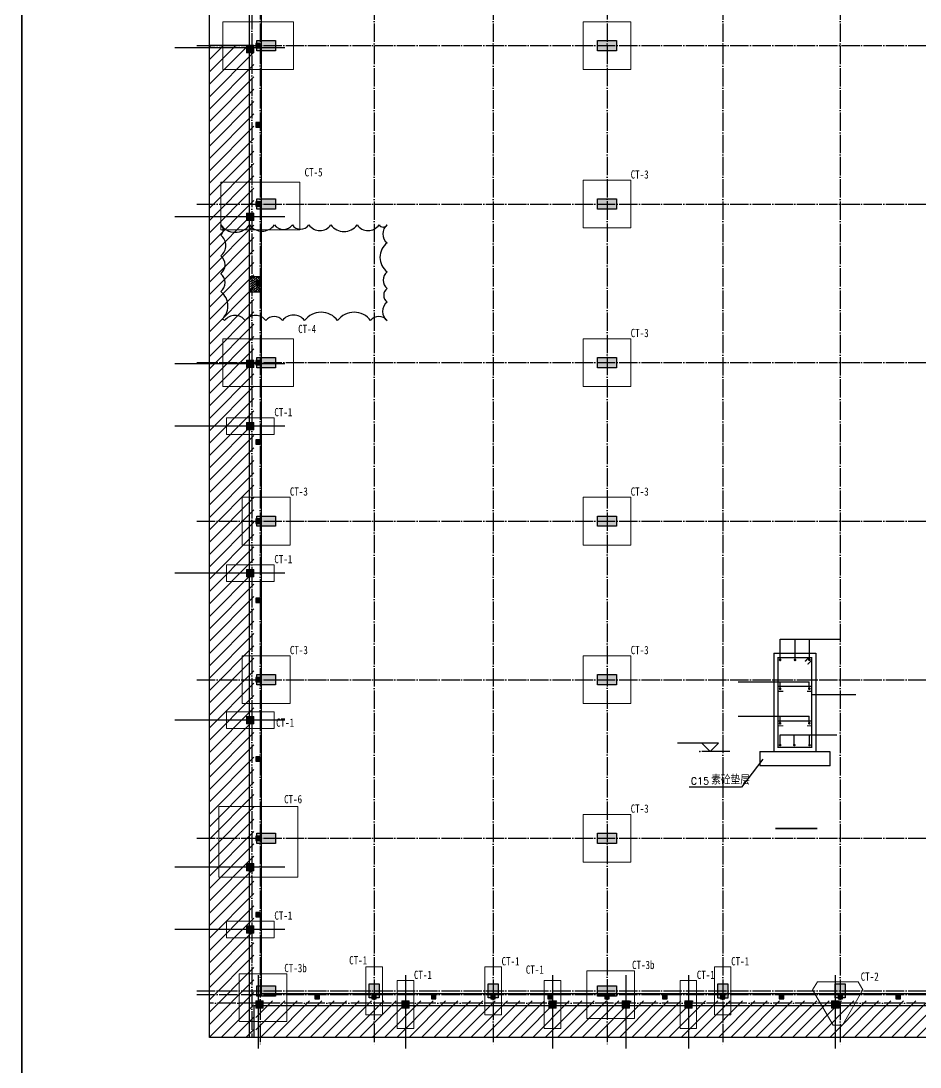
# Model space of a CAD drawing. Extents: x 447413 to 2975780, y -1432727 to 1301644.
# Drawn here: x 2618655 to 2667606, y 492050 to 548999 of the extents above; entities that cross this region are included whole.
import ezdxf
from ezdxf.enums import TextEntityAlignment as Align

# ---------------------------------------------------------------- set-up
doc = ezdxf.new("R2010")
doc.units = 0
doc.header["$LTSCALE"] = 1000
doc.header["$MEASUREMENT"] = 0
doc.linetypes.add('DOTE', pattern=[2.42, 2, -0.2, 0.02, -0.2])
for name, color, linetype in [('__0', 7, 'Continuous'), ('AXIS', 3, 'Continuous'), ('DIM_SYMB', 3, 'Continuous'), ('DOTE', 1, 'Continuous'), ('GZ-框', 21, 'Continuous'), ('GZ-阴影', 11, 'Continuous'), ('PUB_DIM', 3, 'Continuous'), ('PUB_HATCH', 8, 'Continuous'), ('PUB_TEXT', 7, 'Continuous'), ('S_BEAM', 4, 'Continuous'), ('SBAR', 1, 'Continuous'), ('中文', 253, 'Continuous'), ('图框', 253, 'Continuous'), ('打印线', 7, 'Continuous'), ('承台', 211, 'Continuous'), ('支座钢筋标注', 253, 'Continuous'), ('文字', 3, 'Continuous'), ('短柱', 106, 'Continuous')]:
    doc.layers.add(name, color=color, linetype=linetype)
for name, color, linetype, lineweight in [('BASE_PLAT', 7, 'Continuous', 0), ('柱', 51, 'Continuous', 18), ('柱涂实', 52, 'Continuous', 18)]:
    doc.layers.add(name, color=color, linetype=linetype, lineweight=lineweight)
doc.layers.add('审图意见修改', color=5, linetype='Continuous', plot=False)
doc.styles.add('HZTXT', font='romans.shx', dxfattribs={"bigfont": 'hztxt.shx'})
doc.styles.add('宋体', font='', dxfattribs={"height": 35})
doc.styles.get('宋体').set_extended_font_data('SimSun')

# ---------------------------------------------------------------- blocks, each defined once
blk = doc.blocks.new('r2432424')
at = {"layer": '柱涂实'}
for points in [[(2174451, 607769), (2174451, 608169), (2174051, 608169), (2174051, 607769)], [(2174451, 598649), (2174451, 599049), (2174051, 599049), (2174051, 598649)], [(2174451, 590649), (2174451, 591049), (2174051, 591049), (2174051, 590649)], [(2174451, 587249), (2174451, 587649), (2174051, 587649), (2174051, 587249)], [(2174451, 579249), (2174451, 579649), (2174051, 579649), (2174051, 579249)], [(2174451, 571249), (2174451, 571649), (2174051, 571649), (2174051, 571249)], [(2174451, 563249), (2174451, 563649), (2174051, 563649), (2174051, 563249)], [(2174451, 559849), (2174451, 560249), (2174051, 560249), (2174051, 559849)]]:
    blk.add_hatch(color=256, dxfattribs=at).paths.add_polyline_path(points)
at = {"layer": '柱', "color": 3}
for points in [[(2174451, 607769), (2174451, 608169), (2174051, 608169), (2174051, 607769)], [(2174451, 598649), (2174451, 599049), (2174051, 599049), (2174051, 598649)], [(2174451, 590649), (2174451, 591049), (2174051, 591049), (2174051, 590649)], [(2174451, 587249), (2174451, 587649), (2174051, 587649), (2174051, 587249)], [(2174451, 579249), (2174451, 579649), (2174051, 579649), (2174051, 579249)], [(2174451, 571249), (2174451, 571649), (2174051, 571649), (2174051, 571249)], [(2174451, 563249), (2174451, 563649), (2174051, 563649), (2174051, 563249)], [(2174451, 559849), (2174451, 560249), (2174051, 560249), (2174051, 559849)]]:
    blk.add_lwpolyline(points, close=True, dxfattribs=at)
at = {"layer": '柱涂实', "linetype": 'Continuous'}
for points in [[(2174451, 607769), (2174451, 608169), (2174051, 608169), (2174051, 607769)], [(2174451, 598649), (2174451, 599049), (2174051, 599049), (2174051, 598649)], [(2174451, 590649), (2174451, 591049), (2174051, 591049), (2174051, 590649)], [(2174451, 587249), (2174451, 587649), (2174051, 587649), (2174051, 587249)], [(2174451, 579249), (2174451, 579649), (2174051, 579649), (2174051, 579249)], [(2174451, 571249), (2174451, 571649), (2174051, 571649), (2174051, 571249)], [(2174451, 563249), (2174451, 563649), (2174051, 563649), (2174051, 563249)], [(2174451, 559849), (2174451, 560249), (2174051, 560249), (2174051, 559849)]]:
    blk.add_lwpolyline(points, close=True, dxfattribs=at)
blk = doc.blocks.new('s44444w222')
at = {"layer": '柱涂实'}
for points in [[(2147545, 444865), (2147945, 444865), (2147945, 445265), (2147545, 445265)], [(2155545, 444865), (2155945, 444865), (2155945, 445265), (2155545, 445265)], [(2158945, 444865), (2159345, 444865), (2159345, 445265), (2158945, 445265)], [(2162945, 444865), (2163345, 444865), (2163345, 445265), (2162945, 445265)], [(2170945, 444865), (2171345, 444865), (2171345, 445265), (2170945, 445265)], [(2179295, 444865), (2179295, 445265), (2178895, 445265), (2178895, 444865)]]:
    blk.add_hatch(color=256, dxfattribs=at).paths.add_polyline_path(points)
at = {"layer": '柱', "color": 3}
for points in [[(2147545, 444865), (2147945, 444865), (2147945, 445265), (2147545, 445265)], [(2155545, 444865), (2155945, 444865), (2155945, 445265), (2155545, 445265)], [(2158945, 444865), (2159345, 444865), (2159345, 445265), (2158945, 445265)], [(2162945, 444865), (2163345, 444865), (2163345, 445265), (2162945, 445265)], [(2170945, 444865), (2171345, 444865), (2171345, 445265), (2170945, 445265)], [(2179295, 444865), (2179295, 445265), (2178895, 445265), (2178895, 444865)]]:
    blk.add_lwpolyline(points, close=True, dxfattribs=at)
at = {"layer": '柱涂实', "linetype": 'Continuous'}
for points in [[(2147545, 444865), (2147945, 444865), (2147945, 445265), (2147545, 445265)], [(2155545, 444865), (2155945, 444865), (2155945, 445265), (2155545, 445265)], [(2158945, 444865), (2159345, 444865), (2159345, 445265), (2158945, 445265)], [(2162945, 444865), (2163345, 444865), (2163345, 445265), (2162945, 445265)], [(2170945, 444865), (2171345, 444865), (2171345, 445265), (2170945, 445265)], [(2179295, 444865), (2179295, 445265), (2178895, 445265), (2178895, 444865)]]:
    blk.add_lwpolyline(points, close=True, dxfattribs=at)
blk = doc.blocks.new('A$C6B0021A6')
at = {"layer": '图框', "color": 153, "const_width": 58, "elevation": -84000}
blk.add_lwpolyline([(111420, 1020), (2520, 1020), (2520, 83120), (111420, 83120)], close=True, dxfattribs=at)
blk = doc.blocks.new('A$C6AEB4FC0')
at = {"layer": 'AXIS'}
for p, q in [((0, 64600), (6000, 64600)), ((0, 55400), (6000, 55400)), ((0, 47400), (6000, 47400)), ((0, 44000), (6000, 44000)), ((0, 36000), (6000, 36000)), ((0, 28000), (6000, 28000)), ((0, 20000), (6000, 20000)), ((0, 16600), (6000, 16600))]:
    blk.add_line(p, q, dxfattribs=at)
blk = doc.blocks.new('2444242424')
at = {"layer": 'AXIS'}
for p, q in [((1938873, 456963), (1938873, 452963)), ((1946873, 456963), (1946873, 452963)), ((1950273, 456963), (1950273, 452963)), ((1954273, 456963), (1954273, 452963)), ((1962273, 456963), (1962273, 452963)), ((1970303, 456963), (1970303, 452963))]:
    blk.add_line(p, q, dxfattribs=at)
blk = doc.blocks.new('A$C0120759A')
at = {"layer": 'PUB_DIM'}
for p, q in [((1485, 3183), (0, 3183)), ((1180, 2878), (875, 3183)), ((1180, 2878), (1485, 3183)), ((1892, 2878), (875, 2878)), ((3091, 2608), (2316, 1586)), ((2316, 1586), (426, 1586))]:
    blk.add_line(p, q, dxfattribs=at)
at = {"layer": 'PUB_DIM', "const_width": 70}
blk.add_lwpolyline([(3551, 89), (5067, 89)], dxfattribs=at)
at = {"layer": 'SBAR', "const_width": 45.8}
blk.add_lwpolyline([(3646, 3031), (3646, 6292), (4866, 6292), (4866, 3031)], close=True, dxfattribs=at)
for points in [[(3697, 6206, 1), (3747, 6206, 1)], [(4238, 6206, 1), (4288, 6206, 1)], [(4756, 6213, 1), (4807, 6213, 1)], [(3697, 5155, 1), (3747, 5155, 1)], [(4756, 5161, 1), (4807, 5161, 1)], [(3697, 3903, 1), (3747, 3903, 1)], [(4756, 3909, 1), (4807, 3909, 1)], [(3697, 3115, 1), (3747, 3115, 1)], [(4211, 3115, 1), (4262, 3115, 1)], [(4763, 3115, 1), (4814, 3115, 1)]]:
    blk.add_lwpolyline(points, format="xyb", close=True, dxfattribs=at)
for points in [[(4764, 6292), (4628, 6151)], [(4866, 6187), (4722, 6044)], [(3646, 5244), (4866, 5244)], [(3646, 5066), (3835, 5066)], [(4696, 5066), (4866, 5066)], [(3646, 3992), (4866, 3992)], [(3646, 3814), (3835, 3814)], [(4696, 3814), (4866, 3814)]]:
    blk.add_lwpolyline(points, dxfattribs=at)
at = {"layer": '中文'}
for p, q in [((3722, 5155), (3722, 5414)), ((4781, 5161), (4781, 5414)), ((3722, 3903), (3722, 4162)), ((4781, 3909), (4781, 4162))]:
    blk.add_line(p, q, dxfattribs=at)
at = {"layer": '打印线', "color": 0, "linetype": 'ByBlock'}
for p in [(802, 2878), (802, 2878), (5527, 2370)]:
    blk.add_point(p, dxfattribs=at)
at = {"layer": '承台'}
for p, q in [((3493, 6445), (3493, 2878)), ((3493, 6445), (5018, 6445)), ((5018, 6445), (5018, 2878)), ((2985, 2878), (5527, 2878)), ((2985, 2878), (2985, 2370)), ((5527, 2878), (5527, 2370)), ((2985, 2370), (5527, 2370))]:
    blk.add_line(p, q, dxfattribs=at)
at = {"layer": '支座钢筋标注'}
for p, q in [((3725, 6956), (5896, 6956)), ((3725, 6181), (3725, 6956)), ((4262, 6181), (4262, 6956)), ((4786, 6181), (4786, 6956)), ((2201, 5414), (4781, 5414)), ((4866, 4945), (6471, 4945)), ((2201, 4162), (4781, 4162)), ((3725, 3090), (3725, 3483)), ((3725, 3483), (5783, 3483)), ((4236, 3090), (4236, 3483)), ((4786, 3090), (4786, 3483))]:
    blk.add_line(p, q, dxfattribs=at)
at = {"layer": 'PUB_TEXT', "style": 'HZTXT'}
for s, height, p in [('C15', 254.2, (481, 1687)), ('素砼垫层', 305, (1222, 1687))]:
    blk.add_text(s, height=height, dxfattribs=at).set_placement(p)

msp = doc.modelspace()

# ---------------------------------------------------------------- hatches: boundary and pattern name
h = msp.add_hatch()
h.set_pattern_fill('AR-HBONE', color=4, scale=150)
h.set_pattern_definition([(45, (753660.95, -37889.15), (8e-15, 129.315688), [274.32, -91.44]), (135, (753725.61, -37824.5), (8e-15, 129.315688), [274.32, -91.44])])
h.paths.add_polyline_path([(2631732.4, 535058.9), (2631082.4, 535058.9), (2631082.4, 534258.9), (2631732.4, 534258.9)])
at = {"layer": 'GZ-阴影'}
for points in [[(2631682.4, 547778), (2631442.4, 547778), (2631442.4, 547538), (2631682.4, 547538)], [(2631682.4, 543463.2), (2631442.4, 543463.2), (2631442.4, 543223.2), (2631682.4, 543223.2)], [(2631682.4, 539148.4), (2631442.4, 539148.4), (2631442.4, 538908.4), (2631682.4, 538908.4)], [(2631682.4, 534833.4), (2631442.4, 534833.4), (2631442.4, 534593.4), (2631682.4, 534593.4)], [(2631682.4, 530518.4), (2631442.4, 530518.4), (2631442.4, 530278.4), (2631682.4, 530278.4)], [(2631682.4, 526203.4), (2631442.4, 526203.4), (2631442.4, 525963.4), (2631682.4, 525963.4)], [(2631682.4, 521888.4), (2631442.4, 521888.4), (2631442.4, 521648.4), (2631682.4, 521648.4)], [(2631682.4, 517573.4), (2631442.4, 517573.4), (2631442.4, 517333.4), (2631682.4, 517333.4)], [(2631682.4, 513258.4), (2631442.4, 513258.4), (2631442.4, 513018.4), (2631682.4, 513018.4)], [(2631682.4, 508943.4), (2631442.4, 508943.4), (2631442.4, 508703.4), (2631682.4, 508703.4)], [(2631682.4, 504628.4), (2631442.4, 504628.4), (2631442.4, 504388.4), (2631682.4, 504388.4)], [(2631682.4, 500473.4), (2631442.4, 500473.4), (2631442.4, 500233.4), (2631682.4, 500233.4)], [(2634902.3, 495998.4), (2634662.3, 495998.4), (2634662.3, 495758.4), (2634902.3, 495758.4)], [(2638002.1, 495998.4), (2637762.1, 495998.4), (2637762.1, 495758.4), (2638002.1, 495758.4)], [(2641242.1, 495998.4), (2641002.1, 495998.4), (2641002.1, 495758.4), (2641242.1, 495758.4)], [(2644482.1, 495998.4), (2644242.1, 495998.4), (2644242.1, 495758.4), (2644482.1, 495758.4)], [(2647582.3, 495998.4), (2647342.3, 495998.4), (2647342.3, 495758.4), (2647582.3, 495758.4)], [(2650682.4, 495998.4), (2650442.4, 495998.4), (2650442.4, 495758.4), (2650682.4, 495758.4)], [(2653832.3, 495998.4), (2653592.3, 495998.4), (2653592.3, 495758.4), (2653832.3, 495758.4)], [(2656982.1, 495998.4), (2656742.1, 495998.4), (2656742.1, 495758.4), (2656982.1, 495758.4)], [(2660182.1, 495998.4), (2659942.1, 495998.4), (2659942.1, 495758.4), (2660182.1, 495758.4)], [(2663382.1, 495998.4), (2663142.1, 495998.4), (2663142.1, 495758.4), (2663382.1, 495758.4)], [(2666532.3, 495998.4), (2666292.3, 495998.4), (2666292.3, 495758.4), (2666532.3, 495758.4)]]:
    msp.add_hatch(color=256, dxfattribs=at).paths.add_polyline_path(points)
at = {"layer": 'PUB_HATCH'}
h = msp.add_hatch(dxfattribs=at)
h.set_pattern_fill('ANSI31', color=256, scale=300, style=0)
h.set_pattern_definition([(45, (2699003.55, 562431.27), (-336.7596, 336.7596), [])])
h.paths.add_polyline_path([(2631342.4, 547658), (2628912.5, 547658), (2628912.5, 493653.4), (2631342.4, 493653.4)])
h = msp.add_hatch(dxfattribs=at)
h.set_pattern_fill('ANSI31', color=256, scale=300, style=0)
h.set_pattern_definition([(45, (2395372.1, 562431.27), (-336.7596, 336.7596), [])])
h.paths.add_polyline_path([(2631442.4, 495648.4), (2727462.1, 495648.4), (2727462.1, 493680), (2631442.4, 493680)])
at = {"layer": '柱涂实'}
for points in [[(2632517.4, 547378), (2631497.4, 547378), (2631497.4, 547938), (2632517.4, 547938)], [(2651072.4, 547378), (2650052.4, 547378), (2650052.4, 547938), (2651072.4, 547938)], [(2632517.4, 538748.4), (2631497.4, 538748.4), (2631497.4, 539308.4), (2632517.4, 539308.4)], [(2651072.4, 538748.4), (2650052.4, 538748.4), (2650052.4, 539308.4), (2651072.4, 539308.4)], [(2632517.4, 530118.4), (2631497.4, 530118.4), (2631497.4, 530678.4), (2632517.4, 530678.4)], [(2651072.4, 530118.4), (2650052.4, 530118.4), (2650052.4, 530678.4), (2651072.4, 530678.4)], [(2632517.4, 521488.4), (2631497.4, 521488.4), (2631497.4, 522048.4), (2632517.4, 522048.4)], [(2651072.4, 521488.4), (2650052.4, 521488.4), (2650052.4, 522048.4), (2651072.4, 522048.4)], [(2632517.4, 512858.4), (2631497.4, 512858.4), (2631497.4, 513418.4), (2632517.4, 513418.4)], [(2651072.4, 512858.4), (2650052.4, 512858.4), (2650052.4, 513418.4), (2651072.4, 513418.4)], [(2632517.4, 504228.4), (2631497.4, 504228.4), (2631497.4, 504788.4), (2632517.4, 504788.4)], [(2651072.4, 504228.4), (2650052.4, 504228.4), (2650052.4, 504788.4), (2651072.4, 504788.4)], [(2632517.4, 495918.4), (2631497.4, 495918.4), (2631497.4, 496478.4), (2632517.4, 496478.4)], [(2638157.1, 495813.4), (2637607.1, 495813.4), (2637607.1, 496583.4), (2638157.1, 496583.4)], [(2644637.1, 495813.4), (2644087.1, 495813.4), (2644087.1, 496583.4), (2644637.1, 496583.4)], [(2651072.4, 495918.4), (2650052.4, 495918.4), (2650052.4, 496478.4), (2651072.4, 496478.4)], [(2657137.1, 495807.2), (2656587.1, 495807.2), (2656587.1, 496577.2), (2657137.1, 496577.2)], [(2663537.1, 495813.4), (2662987.1, 495813.4), (2662987.1, 496583.4), (2663537.1, 496583.4)]]:
    msp.add_hatch(color=256, dxfattribs=at).paths.add_polyline_path(points)

# ---------------------------------------------------------------- linework, layer by layer
at = {"color": 4, "elevation": 252000}
msp.add_lwpolyline([(2631732.4, 535058.9), (2631082.4, 535058.9), (2631082.4, 534258.9), (2631732.4, 534258.9)], close=True, dxfattribs=at)
at = {"layer": '__0', "ltscale": 5, "elevation": 252000}
msp.add_lwpolyline([(2631342.4, 547658), (2628912.5, 547658)], dxfattribs=at)
at = {"layer": 'BASE_PLAT', "linetype": 'Continuous'}
for points, elevation in [([(2633497.1, 546358), (2629652.6, 546358), (2629652.6, 548958), (2633497.1, 548958)], 252000), ([(2649262.4, 548958), (2649262.4, 546358), (2651862.4, 546358), (2651862.4, 548958)], 504000), ([(2633832.4, 537628.4), (2629532.4, 537628.4), (2629532.4, 540228.4), (2633832.4, 540228.4)], 252000), ([(2649262.4, 540328.4), (2649262.4, 537728.4), (2651862.4, 537728.4), (2651862.4, 540328.4)], 252000), ([(2633497.1, 529098.4), (2629652.6, 529098.4), (2629652.6, 531698.4), (2633497.1, 531698.4)], 252000), ([(2649262.4, 531698.4), (2649262.4, 529098.4), (2651862.4, 529098.4), (2651862.4, 531698.4)], 252000), ([(2629842.4, 526488.4), (2629842.4, 527388.4), (2632442.4, 527388.4), (2632442.4, 526488.4)], 252000), ([(2630707.4, 523068.4), (2630707.4, 520468.4), (2633307.4, 520468.4), (2633307.4, 523068.4)], 252000), ([(2649262.4, 523068.4), (2649262.4, 520468.4), (2651862.4, 520468.4), (2651862.4, 523068.4)], 252000), ([(2629842.4, 518488.4), (2629842.4, 519388.4), (2632442.4, 519388.4), (2632442.4, 518488.4)], 252000), ([(2630707.4, 514438.4), (2630707.4, 511838.4), (2633307.4, 511838.4), (2633307.4, 514438.4)], 252000), ([(2649262.4, 514438.4), (2649262.4, 511838.4), (2651862.4, 511838.4), (2651862.4, 514438.4)], 252000), ([(2629842.4, 510488.4), (2629842.4, 511388.4), (2632442.4, 511388.4), (2632442.4, 510488.4)], 252000), ([(2629421.9, 502386.2), (2633721.9, 502386.2), (2633721.9, 506230.6), (2629421.9, 506230.6)], 504000), ([(2649262.4, 505808.4), (2649262.4, 503208.4), (2651862.4, 503208.4), (2651862.4, 505808.4)], 252000), ([(2629842.4, 499088.4), (2629842.4, 499988.4), (2632442.4, 499988.4), (2632442.4, 499088.4)], 252000), ([(2637432.1, 497498.4), (2638332.1, 497498.4), (2638332.1, 494898.4), (2637432.1, 494898.4)], 252000), ([(2643912.1, 497498.4), (2644812.1, 497498.4), (2644812.1, 494898.4), (2643912.1, 494898.4)], 252000), ([(2652062.4, 494698.4), (2652062.4, 497298.4), (2649462.4, 497298.4), (2649462.4, 494698.4)], 504000), ([(2656412.1, 497498.4), (2657312.1, 497498.4), (2657312.1, 494898.4), (2656412.1, 494898.4)], 252000), ([(2633131.9, 494528.4), (2633131.9, 497128.4), (2630531.9, 497128.4), (2630531.9, 494528.4)], 504000), ([(2639142.1, 496758.4), (2640042.1, 496758.4), (2640042.1, 494158.4), (2639142.1, 494158.4)], 504000), ([(2647142.1, 496758.4), (2648042.1, 496758.4), (2648042.1, 494158.4), (2647142.1, 494158.4)], 504000), ([(2654542.1, 496758.4), (2655442.1, 496758.4), (2655442.1, 494158.4), (2654542.1, 494158.4)], 252000)]:
    msp.add_lwpolyline(points, close=True, dxfattribs=dict(at, elevation=elevation))
msp.add_lwpolyline([(2661757.5, 496247.9), (2662017.2, 496698.1), (2664237, 496698.1), (2664496.8, 496247.9), (2663386.8, 494328.1), (2662867.5, 494328.1)], close=True, dxfattribs=at)
at = {"layer": 'DIM_SYMB', "elevation": 252000}
for points in [[(2628912.5, 493653.4), (2628912.5, 553490.9), (2629227.5, 553605.5), (2628597.5, 553716.6), (2628912.5, 553828.4), (2628912.5, 613665.8)], [(2728688.3, 493653.4), (2678969.1, 493653.4), (2678854.5, 493968.4), (2678743.4, 493338.4), (2678631.6, 493653.4), (2628912.5, 493653.4)]]:
    msp.add_lwpolyline(points, dxfattribs=at)
at = {"layer": 'DOTE', "linetype": 'DOTE', "ltscale": 0.5}
for p, q in [((2631682.4, 614199.2, 252000), (2631682.4, 493211.8, 252000)), ((2628233.2, 547658, 252000), (2728651.9, 547658, 252000)), ((2628233.2, 495998.4, 252000), (2728651.9, 495998.4, 252000))]:
    msp.add_line(p, q, dxfattribs=at)
at = {"layer": 'DOTE', "color": 8, "linetype": 'DOTE', "ltscale": 0.5}
for p, q in [((2650562.4, 614199.2, 252000), (2650562.4, 493211.8, 252000)), ((2628233.2, 539028.4, 252000), (2728651.9, 539028.4, 252000)), ((2628233.2, 530398.4, 252000), (2728651.9, 530398.4, 252000)), ((2628233.2, 521768.4, 252000), (2728651.9, 521768.4, 252000)), ((2628233.2, 513138.4, 252000), (2728651.9, 513138.4, 252000)), ((2628233.2, 504508.4, 252000), (2728651.9, 504508.4, 252000)), ((2628233.2, 496198.4, 252000), (2728651.9, 496198.4, 252000))]:
    msp.add_line(p, q, dxfattribs=at)
at = {"layer": 'DOTE', "color": 8, "linetype": 'DOTE', "ltscale": 0.5, "elevation": 252000}
for points in [[(2637882.1, 614191.7), (2637882.1, 493205.8)], [(2644362.1, 614191.7), (2644362.1, 493205.8)], [(2656862.1, 614191.7), (2656862.1, 493205.8)], [(2663262.1, 614191.7), (2663262.1, 493205.8)], [(2631222.4, 613665.8), (2631222.4, 493653.4)], [(2728362.8, 495538.4), (2628912.5, 495538.4)]]:
    msp.add_lwpolyline(points, dxfattribs=at)
at = {"layer": 'GZ-框'}
for points, elevation in [([(2631682.4, 547778), (2631442.4, 547778), (2631442.4, 547538), (2631682.4, 547538)], 504000), ([(2631682.4, 543463.2), (2631442.4, 543463.2), (2631442.4, 543223.2), (2631682.4, 543223.2)], 252000), ([(2631682.4, 539148.4), (2631442.4, 539148.4), (2631442.4, 538908.4), (2631682.4, 538908.4)], 252000), ([(2631682.4, 534833.4), (2631442.4, 534833.4), (2631442.4, 534593.4), (2631682.4, 534593.4)], 252000), ([(2631682.4, 530518.4), (2631442.4, 530518.4), (2631442.4, 530278.4), (2631682.4, 530278.4)], 252000), ([(2631682.4, 526203.4), (2631442.4, 526203.4), (2631442.4, 525963.4), (2631682.4, 525963.4)], 252000), ([(2631682.4, 521888.4), (2631442.4, 521888.4), (2631442.4, 521648.4), (2631682.4, 521648.4)], 252000), ([(2631682.4, 517573.4), (2631442.4, 517573.4), (2631442.4, 517333.4), (2631682.4, 517333.4)], 252000), ([(2631682.4, 513258.4), (2631442.4, 513258.4), (2631442.4, 513018.4), (2631682.4, 513018.4)], 252000), ([(2631682.4, 508943.4), (2631442.4, 508943.4), (2631442.4, 508703.4), (2631682.4, 508703.4)], 252000), ([(2631682.4, 504628.4), (2631442.4, 504628.4), (2631442.4, 504388.4), (2631682.4, 504388.4)], 252000), ([(2631682.4, 500473.4), (2631442.4, 500473.4), (2631442.4, 500233.4), (2631682.4, 500233.4)], 252000), ([(2634902.3, 495998.4), (2634662.3, 495998.4), (2634662.3, 495758.4), (2634902.3, 495758.4)], 252000), ([(2638002.1, 495998.4), (2637762.1, 495998.4), (2637762.1, 495758.4), (2638002.1, 495758.4)], 252000), ([(2641242.1, 495998.4), (2641002.1, 495998.4), (2641002.1, 495758.4), (2641242.1, 495758.4)], 252000), ([(2644482.1, 495998.4), (2644242.1, 495998.4), (2644242.1, 495758.4), (2644482.1, 495758.4)], 252000), ([(2647582.3, 495998.4), (2647342.3, 495998.4), (2647342.3, 495758.4), (2647582.3, 495758.4)], 252000), ([(2650682.4, 495998.4), (2650442.4, 495998.4), (2650442.4, 495758.4), (2650682.4, 495758.4)], 252000), ([(2653832.3, 495998.4), (2653592.3, 495998.4), (2653592.3, 495758.4), (2653832.3, 495758.4)], 252000), ([(2656982.1, 495998.4), (2656742.1, 495998.4), (2656742.1, 495758.4), (2656982.1, 495758.4)], 252000), ([(2660182.1, 495998.4), (2659942.1, 495998.4), (2659942.1, 495758.4), (2660182.1, 495758.4)], 252000), ([(2663382.1, 495998.4), (2663142.1, 495998.4), (2663142.1, 495758.4), (2663382.1, 495758.4)], 252000), ([(2666532.3, 495998.4), (2666292.3, 495998.4), (2666292.3, 495758.4), (2666532.3, 495758.4)], 252000)]:
    msp.add_lwpolyline(points, close=True, dxfattribs=dict(at, elevation=elevation))
at = {"layer": 'S_BEAM'}
for p, q in [((2631082.4, 613665.8, 252000), (2631082.4, 493653.4, 252000)), ((2631732.4, 611267.6, 252000), (2631732.4, 496048.4, 252000)), ((2631732.4, 496048.4, 252000), (2727222.1, 496048.4, 252000)), ((2631352.4, 495398.4, 252000), (2727222.1, 495398.4, 252000)), ((2631352.4, 493653.4, 252000), (2631352.4, 495368.4, 252000))]:
    msp.add_line(p, q, dxfattribs=at)
at = {"layer": '审图意见修改'}
msp.add_lwpolyline([(2638595.2, 537889.5, 0.5), (2638595.2, 536914.5, 0.5), (2638595.2, 535339.5, 0.5), (2638595.2, 534439.5, 0.5), (2638595.2, 533689.5, 0.5), (2638595.2, 532688, 0.5), (2637695.2, 532688, 0.5), (2635895.2, 532688, 0.5), (2634095.2, 532688, 0.5), (2632895.2, 532688, 0.5), (2631995.2, 532688, 0.5), (2630870.2, 532688, 0.5), (2629745.2, 532688, 0.5), (2629531.2, 532688, 0.5), (2629531.2, 534263, 0.5), (2629531.2, 535238, 0.5), (2629531.2, 536213, 0.5), (2629531.2, 537338, 0.5), (2629531.2, 537889.5, 0.5), (2631106.2, 537889.5, 0.5), (2632456.2, 537889.5, 0.5), (2633431.2, 537889.5, 0.5), (2634331.2, 537889.5, 0.5), (2635531.2, 537889.5, 0.5), (2636956.2, 537889.5, 0.5), (2638156.2, 537889.5, 0.5)], format="xyb", close=True, dxfattribs=at)
at = {"layer": '短柱', "elevation": 252000}
for points in [[(2632517.4, 547378), (2631497.4, 547378), (2631497.4, 547938), (2632517.4, 547938)], [(2651072.4, 547378), (2650052.4, 547378), (2650052.4, 547938), (2651072.4, 547938)], [(2632517.4, 538748.4), (2631497.4, 538748.4), (2631497.4, 539308.4), (2632517.4, 539308.4)], [(2651072.4, 538748.4), (2650052.4, 538748.4), (2650052.4, 539308.4), (2651072.4, 539308.4)], [(2632517.4, 530118.4), (2631497.4, 530118.4), (2631497.4, 530678.4), (2632517.4, 530678.4)], [(2651072.4, 530118.4), (2650052.4, 530118.4), (2650052.4, 530678.4), (2651072.4, 530678.4)], [(2632517.4, 521488.4), (2631497.4, 521488.4), (2631497.4, 522048.4), (2632517.4, 522048.4)], [(2651072.4, 521488.4), (2650052.4, 521488.4), (2650052.4, 522048.4), (2651072.4, 522048.4)], [(2632517.4, 512858.4), (2631497.4, 512858.4), (2631497.4, 513418.4), (2632517.4, 513418.4)], [(2651072.4, 512858.4), (2650052.4, 512858.4), (2650052.4, 513418.4), (2651072.4, 513418.4)], [(2632517.4, 504228.4), (2631497.4, 504228.4), (2631497.4, 504788.4), (2632517.4, 504788.4)], [(2651072.4, 504228.4), (2650052.4, 504228.4), (2650052.4, 504788.4), (2651072.4, 504788.4)], [(2632517.4, 495918.4), (2631497.4, 495918.4), (2631497.4, 496478.4), (2632517.4, 496478.4)], [(2638157.1, 495813.4), (2637607.1, 495813.4), (2637607.1, 496583.4), (2638157.1, 496583.4)], [(2644637.1, 495813.4), (2644087.1, 495813.4), (2644087.1, 496583.4), (2644637.1, 496583.4)], [(2651072.4, 495918.4), (2650052.4, 495918.4), (2650052.4, 496478.4), (2651072.4, 496478.4)], [(2657137.1, 495807.2), (2656587.1, 495807.2), (2656587.1, 496577.2), (2657137.1, 496577.2)], [(2663537.1, 495813.4), (2662987.1, 495813.4), (2662987.1, 496583.4), (2663537.1, 496583.4)]]:
    msp.add_lwpolyline(points, close=True, dxfattribs=at)

# ---------------------------------------------------------------- block references
at = {"xscale": 1.5, "yscale": 1.5, "zscale": 1.5, "rotation": 270}
msp.add_blockref('A$C6B0021A6', (2617168.3, 627208.4, 252000), dxfattribs=at)
at = {"xscale": -1}
for name, p in [('A$C6AEB4FC0', (2633026.2, 482938.4, 252000)), ('r2432424', (4805393.5, -60511.5, 252000)), ('2444242424', (4601865.2, 40089.8, 252000))]:
    msp.add_blockref(name, p, dxfattribs=at)
at = {"layer": '__0', "xscale": 1.5, "yscale": 1.5, "zscale": 1.5}
msp.add_blockref('A$C0120759A', (2654404.2, 504905.6), dxfattribs=at)
at = {"layer": '柱涂实', "xscale": -1}
msp.add_blockref('s44444w222', (4810737.4, 50393, 252000), dxfattribs=at)

# ---------------------------------------------------------------- texts
at = {"layer": '文字', "color": 217, "style": '宋体', "width": 0.8}
for s, p in [('CT-5', (2634586.8, 540535.1)), ('CT-3', (2652341.1, 540416.8, 504000)), ('CT-4', (2634237.5, 532005.1)), ('CT-3', (2652341.1, 531786.8, 504000)), ('CT-1', (2632941.1, 527476.9, 252000)), ('CT-3', (2633786.1, 523156.8, 252000)), ('CT-3', (2652341.1, 523156.8, 504000)), ('CT-1', (2632941.1, 519476.9, 252000)), ('CT-3', (2633786.1, 514526.8, 252000)), ('CT-3', (2652341.1, 514526.8, 504000)), ('CT-1', (2633039, 510576.9, 252000)), ('CT-6', (2633471.2, 506408.6, -252000)), ('CT-3', (2652341.1, 505896.8, 504000)), ('CT-1', (2632941.1, 500076.9, 252000)), ('CT-1', (2637015.5, 497640.1)), ('CT-1', (2645310.9, 497586.8)), ('CT-3b', (2652537.1, 497386.8, 252000)), ('CT-1', (2657810.9, 497586.8)), ('CT-3b', (2633606.6, 497216.8, 756000)), ('CT-1', (2640540.9, 496846.8)), ('CT-1', (2646632.7, 497130.1)), ('CT-1', (2655940.9, 496846.8)), ('CT-2', (2664865.7, 496751))]:
    msp.add_text(s, height=450, dxfattribs=at).set_placement(p, align=Align.CENTER)

doc.saveas('drawing.dxf')
